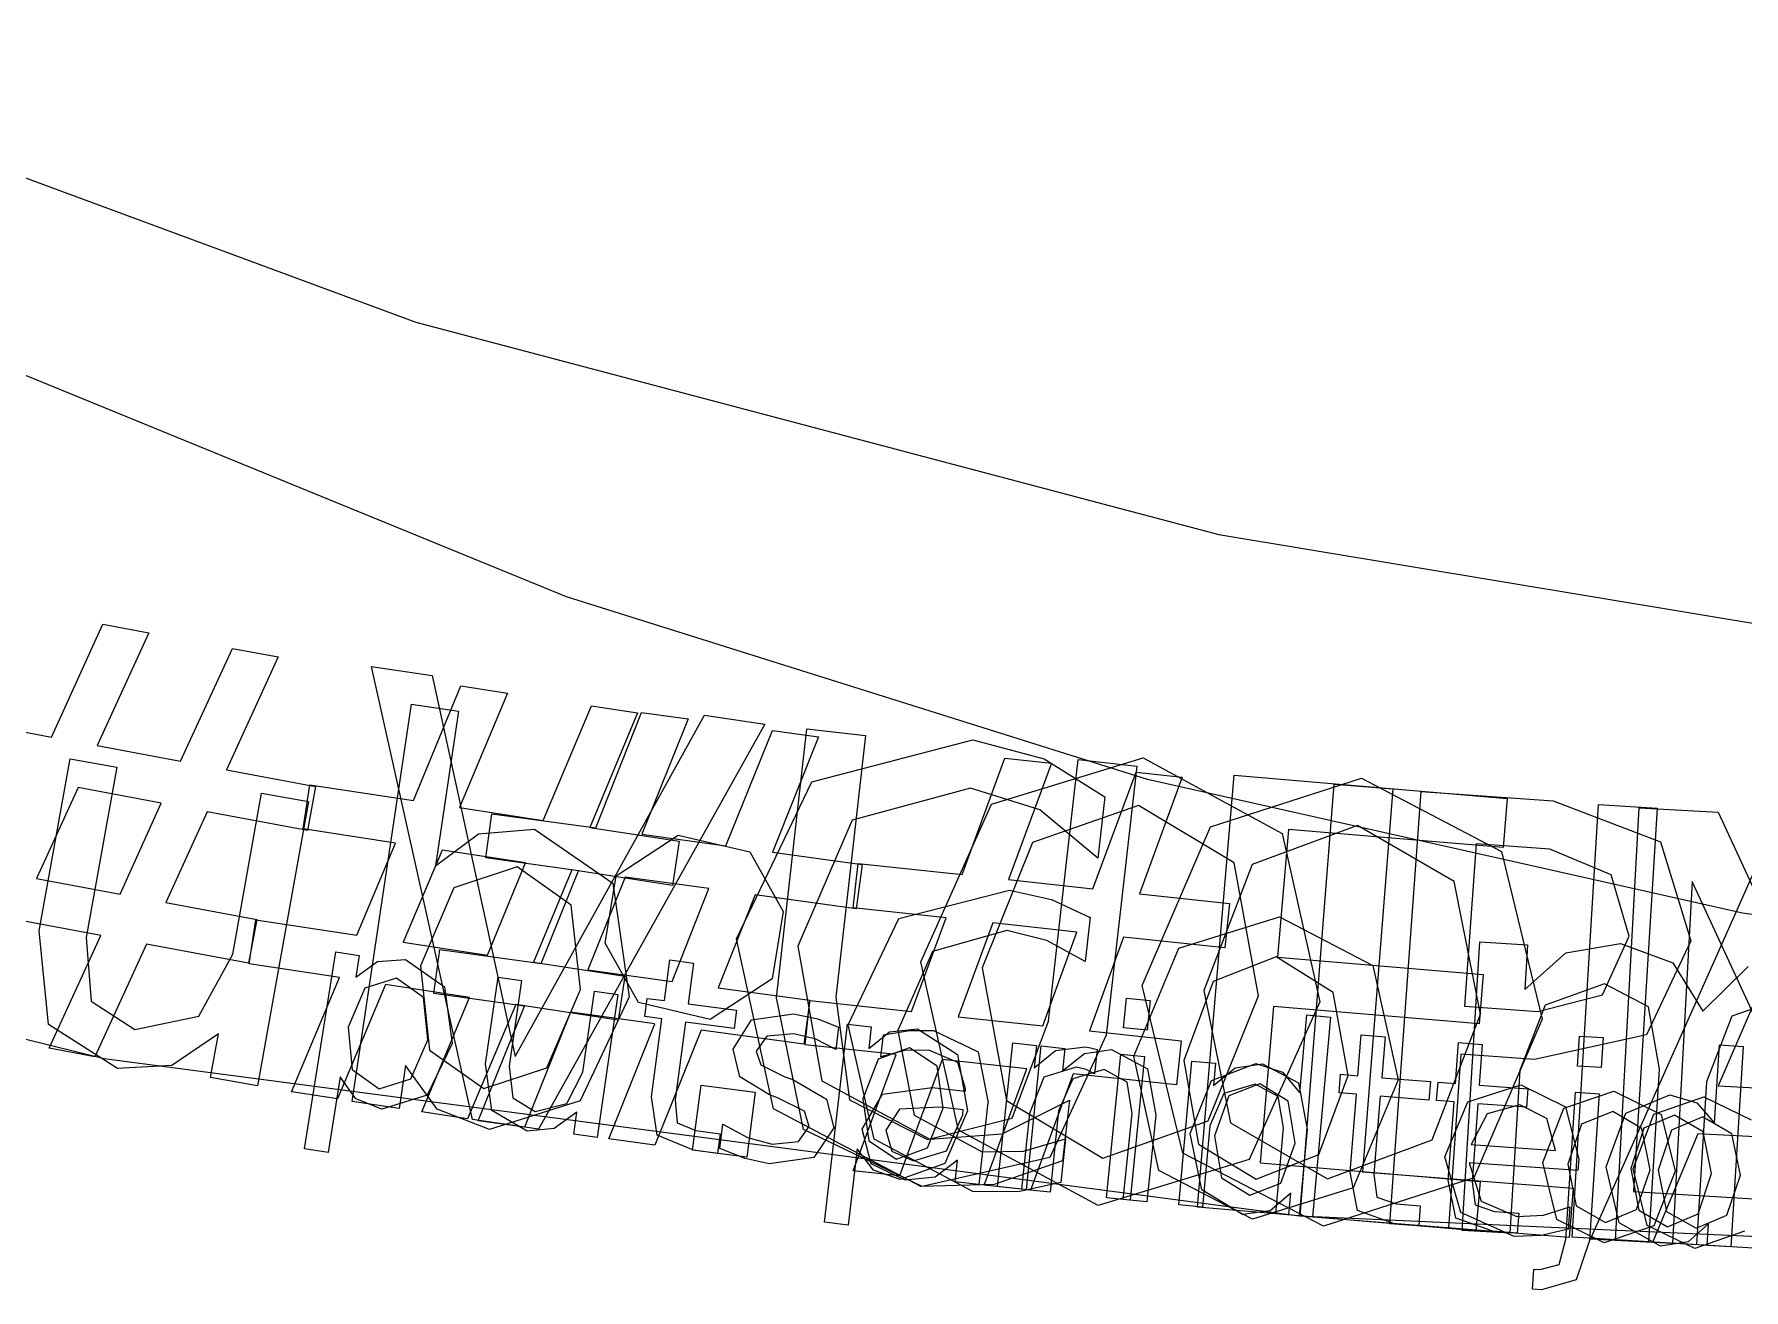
# Model space of a CAD drawing. Extents: x 0.6 to 75.4, y 0.2 to 29.1.
# Drawn here: x 51.17 to 56.32, y 13.95 to 17.73 of the extents above; entities that cross this region are included whole.
import ezdxf

# ---------------------------------------------------------------- set-up
doc = ezdxf.new("R2010")
doc.units = 0

msp = doc.modelspace()

# ---------------------------------------------------------------- linework, layer by layer
at = {"layer": '#controlline'}
for p, q in [((52.315773, 15.421645), (52.458882, 15.767133)), ((52.458882, 15.767133), (52.598989, 15.745724)), ((52.598989, 15.745724), (52.454153, 15.400499)), ((52.706733, 15.361888), (52.852436, 15.706981)), ((52.990838, 15.685815), (52.846865, 15.340457)), ((52.852436, 15.706981), (52.990838, 15.685815)), ((53.515812, 15.477855), (54.000991, 15.604657)), ((54.000991, 15.604657), (54.216386, 15.547888)), ((54.216386, 15.547888), (54.3995, 15.433207)), ((51.983132, 15.336168), (52.003508, 15.46938)), ((52.003508, 15.46938), (52.315773, 15.421645)), ((53.288993, 15.004738), (53.515812, 15.477855)), ((53.994639, 15.45915), (53.638042, 15.36232)), ((54.20284, 15.393528), (53.994639, 15.45915)), ((54.717766, 15.342358), (55.172807, 15.489097)), ((55.172807, 15.489097), (55.172807, 15.489096)), ((55.172807, 15.489096), (55.594926, 15.268029)), ((54.3995, 15.4332), (54.377967, 15.248062)), ((54.3995, 15.433207), (54.3995, 15.4332)), ((52.454153, 15.400499), (52.706733, 15.361888)), ((53.638042, 15.36232), (53.474134, 14.983194)), ((54.377967, 15.248062), (54.20284, 15.393528)), ((55.938381, 14.095552), (56.0094, 15.4001)), ((56.0094, 15.4001), (56.247062, 15.387146)), ((56.247062, 15.387146), (56.76608, 14.264336)), ((52.261663, 15.293589), (51.983132, 15.336168)), ((52.846865, 15.340457), (53.116745, 15.299201)), ((54.512173, 14.86448), (54.717766, 15.342358)), ((55.1607, 15.3461), (54.843406, 15.228964)), ((55.160701, 15.3461), (55.1607, 15.3461)), ((55.452013, 15.177391), (55.160701, 15.3461)), ((52.144837, 15.015787), (52.261663, 15.293589)), ((52.401783, 15.272181), (52.284957, 14.994376)), ((52.6535, 15.2337), (52.401783, 15.272181)), ((53.116745, 15.299201), (53.096397, 15.165989)), ((55.594926, 15.268029), (55.717176, 14.762369)), ((52.538404, 14.955633), (52.6535, 15.2337)), ((52.79278, 15.212404), (52.677684, 14.934336)), ((53.096397, 15.165989), (52.79278, 15.212404)), ((54.843406, 15.228964), (54.697901, 14.848743)), ((55.531467, 14.778106), (55.452013, 15.177391)), ((56.16905, 15.177568), (56.10964, 14.086238)), ((56.688068, 14.054748), (56.16905, 15.177568)), ((51.82012, 14.929986), (51.840356, 15.062334)), ((51.840356, 15.062334), (52.144837, 15.015787)), ((52.284957, 14.994376), (52.538404, 14.955633)), ((53.401156, 14.492189), (53.288993, 15.004738)), ((53.474134, 14.983194), (53.546642, 14.576569)), ((52.092597, 14.888333), (51.82012, 14.929986)), ((52.677684, 14.934336), (52.952754, 14.892285)), ((52.952754, 14.892285), (52.932518, 14.759939)), ((51.947893, 14.543974), (52.092597, 14.888333)), ((52.230998, 14.867189), (52.087158, 14.522695)), ((52.484445, 14.828442), (52.230998, 14.867189)), ((54.634423, 14.35882), (54.512173, 14.86448)), ((54.697901, 14.848743), (54.777428, 14.45033)), ((52.340605, 14.483951), (52.484445, 14.828442)), ((52.623711, 14.807147), (52.479004, 14.462785)), ((52.932518, 14.759939), (52.623711, 14.807147)), ((55.386035, 14.398757), (55.531467, 14.778106)), ((55.717176, 14.762369), (55.511583, 14.284491)), ((52.087158, 14.522695), (51.947893, 14.543974)), ((53.546642, 14.576569), (53.871595, 14.401343)), ((52.479004, 14.462785), (52.340605, 14.483951)), ((53.844377, 14.258278), (53.401156, 14.492189)), ((54.089298, 14.41743), (54.293138, 14.518815)), ((54.293138, 14.518815), (54.271802, 14.335413)), ((54.777428, 14.45033), (55.070485, 14.281474)), ((53.871595, 14.401343), (54.089298, 14.41743)), ((55.070485, 14.281474), (55.386035, 14.398757)), ((54.271802, 14.335413), (54.065314, 14.26429)), ((55.05836, 14.138478), (54.634423, 14.35882)), ((55.511583, 14.284491), (55.05836, 14.138478)), ((54.065314, 14.26429), (53.844377, 14.258278)), ((56.10964, 14.086238), (55.938381, 14.095552))]:
    msp.add_line(p, q, dxfattribs=at)
at = {"layer": '#lasercut'}
for p, q in [((53.969519, 15.198434), (54.09732, 15.549874)), ((54.09732, 15.549874), (54.238263, 15.534637)), ((54.238263, 15.534637), (54.108723, 15.183386)), ((54.362754, 15.155898), (54.493166, 15.507053)), ((54.493166, 15.507053), (54.632364, 15.491982)), ((54.632364, 15.491982), (54.503693, 15.140635)), ((54.987998, 14.168678), (55.0906, 15.4711)), ((55.0906, 15.4711), (55.266814, 15.457215)), ((55.266814, 15.457215), (55.175896, 14.303095)), ((55.863152, 14.099405), (56.431685, 15.377062)), ((53.640954, 15.09844), (53.65546, 15.232416)), ((53.65546, 15.232416), (53.969519, 15.198434)), ((54.108723, 15.183386), (54.362754, 15.155898)), ((56.5219, 15.1978), (56.247411, 14.561516)), ((53.921088, 15.06813), (53.640954, 15.09844)), ((54.503693, 15.140635), (54.775123, 15.111267)), ((54.775123, 15.111267), (54.760617, 14.977291)), ((53.81657, 14.785465), (53.921088, 15.06813)), ((54.062038, 15.052904), (53.95752, 14.770239)), ((54.3152, 15.0255), (54.062038, 15.052904)), ((54.212423, 14.742666), (54.3152, 15.0255)), ((54.455256, 15.010331), (54.352479, 14.72748)), ((54.760617, 14.977291), (54.455256, 15.010331)), ((53.495946, 14.685494), (53.510339, 14.818601)), ((53.510339, 14.818601), (53.81657, 14.785465)), ((53.95752, 14.770239), (54.212423, 14.742666)), ((53.769989, 14.655843), (53.495946, 14.685494)), ((54.352479, 14.72748), (54.62913, 14.697544)), ((54.62913, 14.697544), (54.614737, 14.564437)), ((53.640542, 14.305462), (53.769989, 14.655843)), ((53.909187, 14.640782), (53.780609, 14.290307)), ((54.16409, 14.613209), (53.909187, 14.640782)), ((54.035512, 14.262734), (54.16409, 14.613209)), ((54.304157, 14.598044), (54.174707, 14.247663)), ((54.614737, 14.564437), (54.304157, 14.598044)), ((56.247411, 14.561516), (56.727115, 14.535608)), ((56.18618, 14.417596), (56.049266, 14.089358)), ((56.774235, 14.385826), (56.18618, 14.417596)), ((53.780609, 14.290307), (53.640542, 14.305462)), ((55.175896, 14.303095), (55.810097, 14.253136)), ((54.174707, 14.247663), (54.035512, 14.262734)), ((55.810097, 14.253136), (55.798413, 14.104837)), ((55.798413, 14.104837), (54.987998, 14.168678)), ((56.049266, 14.089358), (55.863152, 14.099405))]:
    msp.add_line(p, q, dxfattribs=at)
at = {"layer": '#opensource'}
for p, q in [((52.865007, 15.339136), (53.002791, 15.68678)), ((53.002791, 15.68678), (53.143235, 15.667527)), ((53.143235, 15.667527), (53.003716, 15.320117)), ((53.256861, 15.28539), (53.397247, 15.632678)), ((53.397247, 15.632678), (53.535956, 15.613656)), ((53.535956, 15.613656), (53.397303, 15.266131)), ((54.057375, 15.410411), (54.514665, 15.549987)), ((54.514665, 15.549987), (54.933259, 15.322321)), ((54.514665, 15.549987), (54.514665, 15.549987)), ((53.844303, 14.935821), (54.057375, 15.410411)), ((54.5003, 15.4072), (54.181209, 15.295059)), ((54.500301, 15.4072), (54.5003, 15.4072)), ((54.788933, 15.233938), (54.500301, 15.4072)), ((55.25834, 14.146009), (55.352235, 15.44909)), ((55.352235, 15.44909), (55.750227, 15.420411)), ((55.750227, 15.420411), (56.073845, 15.297077)), ((52.533728, 15.248563), (52.552045, 15.382071)), ((52.552045, 15.382071), (52.865007, 15.339136)), ((53.003716, 15.320117), (53.256861, 15.28539)), ((54.933259, 15.322321), (55.047559, 14.814807)), ((53.397303, 15.266131), (53.667787, 15.229024)), ((54.181209, 15.295059), (54.029752, 14.917169)), ((55.5181, 15.2915), (55.482819, 14.801865)), ((55.739788, 15.275526), (55.5181, 15.2915)), ((55.925467, 15.198104), (55.739788, 15.275526)), ((56.073845, 15.297077), (56.165556, 14.999197)), ((52.812879, 15.210265), (52.533728, 15.248563)), ((52.700335, 14.930702), (52.812879, 15.210265)), ((53.667787, 15.229024), (53.64947, 15.095516)), ((54.862107, 14.833457), (54.788933, 15.233938)), ((52.953325, 15.191009), (52.840778, 14.911446)), ((53.2056, 15.1564), (52.953325, 15.191009)), ((53.094789, 14.876597), (53.2056, 15.1564)), ((55.979651, 15.012594), (55.925467, 15.198104)), ((53.345178, 15.13726), (53.234364, 14.857457)), ((53.64947, 15.095516), (53.345178, 15.13726)), ((55.899367, 14.835895), (55.979651, 15.012594)), ((56.165556, 14.999197), (56.031961, 14.715798)), ((52.376971, 14.839925), (52.395174, 14.972564)), ((52.395174, 14.972564), (52.700335, 14.930702)), ((52.840778, 14.911446), (53.094789, 14.876597)), ((53.958603, 14.428304), (53.844303, 14.935821)), ((54.029752, 14.917169), (54.103014, 14.517557)), ((52.650055, 14.80246), (52.376971, 14.839925)), ((53.234364, 14.857457), (53.51005, 14.819636)), ((52.510657, 14.45592), (52.650055, 14.80246)), ((53.51005, 14.819636), (53.491847, 14.686997)), ((54.710737, 14.456439), (54.862107, 14.833457)), ((55.047559, 14.814807), (54.834487, 14.340214)), ((55.482819, 14.801865), (55.704507, 14.785891)), ((55.704507, 14.785891), (55.899367, 14.835895)), ((52.788764, 14.783445), (52.650233, 14.436786)), ((53.042778, 14.748599), (52.788764, 14.783445)), ((52.904244, 14.401937), (53.042778, 14.748599)), ((53.182354, 14.729455), (53.042953, 14.382915)), ((53.491847, 14.686997), (53.182354, 14.729455)), ((56.031961, 14.715798), (55.694068, 14.641009)), ((55.472377, 14.656983), (55.434644, 14.133309)), ((55.694068, 14.641009), (55.472377, 14.656983)), ((54.103014, 14.517557), (54.393387, 14.344123)), ((52.650233, 14.436786), (52.510657, 14.45592)), ((54.379026, 14.201333), (53.958603, 14.428304)), ((54.393387, 14.344123), (54.710737, 14.456439)), ((53.042953, 14.382915), (52.904244, 14.401937)), ((54.834487, 14.340214), (54.379026, 14.201333)), ((55.434644, 14.133309), (55.25834, 14.146009))]:
    msp.add_line(p, q, dxfattribs=at)
at = {"layer": '#vuelocircular'}
for p, q in [((51.224462, 15.613206), (51.379103, 15.95369)), ((51.518433, 15.927565), (51.362074, 15.587406)), ((51.379103, 15.95369), (51.518433, 15.927565)), ((51.613215, 15.540323), (51.770435, 15.880324)), ((51.770435, 15.880324), (51.908046, 15.854529)), ((51.908046, 15.854529), (51.752545, 15.514206)), ((52.4938, 14.4607), (52.189669, 15.82566)), ((52.189669, 15.82566), (52.372354, 15.798905)), ((52.372354, 15.798905), (52.622439, 14.650585)), ((50.913975, 15.671414), (51.224462, 15.613206)), ((52.622439, 14.650585), (53.192276, 15.678785)), ((53.192276, 15.678785), (53.374098, 15.652144)), ((53.374098, 15.652144), (52.692072, 14.431664)), ((53.409579, 14.82737), (53.5015, 15.6377)), ((53.5015, 15.6377), (53.678004, 15.617691)), ((53.678004, 15.617691), (53.588548, 14.829075)), ((51.362074, 15.587406), (51.613215, 15.540323)), ((51.752545, 15.514206), (52.020887, 15.4639)), ((54.229353, 14.756385), (54.318808, 15.545001)), ((54.318808, 15.545001), (54.495312, 15.524992)), ((54.495312, 15.524992), (54.40339, 14.714637)), ((51.30542, 15.460919), (51.17932, 15.1872)), ((51.5557, 15.414), (51.30542, 15.460919)), ((52.020887, 15.4639), (51.996051, 15.33145)), ((54.678564, 14.196085), (54.7886, 15.4979)), ((54.7886, 15.4979), (55.611715, 15.42833)), ((51.431322, 15.139956), (51.5557, 15.414)), ((55.611715, 15.42833), (55.599184, 15.280099)), ((55.807317, 14.105787), (55.8872, 15.4098)), ((55.8872, 15.4098), (56.063631, 15.398991)), ((51.694167, 15.388044), (51.569786, 15.114001)), ((51.996051, 15.33145), (51.694167, 15.388044)), ((56.063631, 15.398991), (55.992836, 14.243461)), ((54.952201, 15.334782), (54.919627, 14.949382)), ((55.599184, 15.280099), (54.952201, 15.334782)), ((51.17932, 15.1872), (51.431322, 15.139956)), ((51.569786, 15.114001), (51.84329, 15.062727)), ((51.373106, 15.014655), (51.121107, 15.061896)), ((51.84329, 15.062727), (51.818624, 14.931138)), ((51.217768, 14.675193), (51.373106, 15.014655)), ((51.511578, 14.988697), (51.355379, 14.649398)), ((51.818624, 14.931138), (51.511578, 14.988697)), ((54.919627, 14.949382), (55.539578, 14.896982)), ((55.539578, 14.896982), (55.527048, 14.748753)), ((53.491288, 14.429728), (53.409579, 14.82737)), ((53.588548, 14.829075), (53.630069, 14.519655)), ((54.907094, 14.80115), (54.867224, 14.32943)), ((55.527048, 14.748753), (54.907094, 14.80115)), ((54.119583, 14.464127), (54.229353, 14.756385)), ((54.40339, 14.714637), (54.233823, 14.345499)), ((51.355379, 14.649398), (51.217768, 14.675193)), ((53.630069, 14.519655), (53.864906, 14.400546)), ((52.692072, 14.431664), (52.4938, 14.4607)), ((53.848728, 14.257962), (53.491288, 14.429728)), ((53.864906, 14.400546), (54.119583, 14.464127)), ((54.233823, 14.345499), (53.848728, 14.257962)), ((54.867224, 14.32943), (55.529904, 14.273417)), ((55.529904, 14.273417), (55.517373, 14.125188)), ((55.992836, 14.243461), (56.62781, 14.204559)), ((55.517373, 14.125188), (54.678564, 14.196085)), ((56.618722, 14.056076), (55.807317, 14.105787))]:
    msp.add_line(p, q, dxfattribs=at)
at = {"layer": 'all text'}
for p, q in [((48.210523, 15.420839), (51.38402, 14.644409)), ((51.38402, 14.644409), (54.986101, 14.170088)), ((54.986101, 14.170088), (58.792676, 13.998756))]:
    msp.add_line(p, q, dxfattribs=at)
at = {"layer": 'github'}
for p, q in [((52.130461, 14.515071), (52.309316, 15.712081)), ((52.309316, 15.712081), (52.451632, 15.69083)), ((52.451632, 15.69083), (52.381972, 15.224648)), ((51.1878, 15.0288), (51.280899, 15.547882)), ((51.280899, 15.547882), (51.421773, 15.522623)), ((51.421773, 15.522623), (51.329634, 15.0089)), ((51.770973, 14.958194), (51.858171, 15.444355)), ((51.999042, 15.419096), (51.845245, 14.561615)), ((51.858171, 15.444355), (51.999042, 15.419096)), ((52.381972, 15.224648), (52.5113, 15.321718)), ((52.5113, 15.321718), (52.680018, 15.335039)), ((52.680018, 15.335039), (52.916032, 15.172369)), ((52.627685, 15.221749), (52.437417, 15.158949)), ((52.790519, 15.106188), (52.627685, 15.221749)), ((52.437417, 15.158949), (52.337014, 14.923855)), ((52.916032, 15.172369), (52.965534, 14.829941)), ((53.778772, 15.065897), (54.111571, 15.151653)), ((54.111571, 15.151653), (54.238342, 15.123425)), ((52.8186, 14.8519), (52.790519, 15.106188)), ((54.238342, 15.123425), (54.355224, 15.06969)), ((53.625655, 14.745654), (53.778772, 15.065897)), ((54.3552, 15.0698), (54.340383, 14.93684)), ((54.355224, 15.06969), (54.3552, 15.0698)), ((54.622267, 14.976435), (54.925938, 15.071055)), ((54.925937, 15.071056), (55.20718, 14.924032)), ((54.925938, 15.071055), (54.925937, 15.071056)), ((51.187804, 15.028805), (51.1878, 15.0288)), ((51.216167, 14.746346), (51.187804, 15.028805)), ((51.329634, 15.0089), (51.344281, 14.817407)), ((54.104293, 15.030481), (53.879562, 14.966324)), ((54.224537, 14.999852), (54.104293, 15.030481)), ((54.340383, 14.93684), (54.224537, 14.999852)), ((55.475577, 14.126265), (55.529047, 14.995788)), ((55.529047, 14.995788), (55.672675, 14.986954)), ((51.6688, 14.771848), (51.770973, 14.958194)), ((53.879562, 14.966324), (53.775614, 14.729037)), ((54.486919, 14.651194), (54.622267, 14.976435)), ((54.9151, 14.9502), (54.725763, 14.876574)), ((55.087489, 14.843385), (54.915099, 14.9502)), ((54.915099, 14.9502), (54.9151, 14.9502)), ((55.672675, 14.986954), (55.664377, 14.851868)), ((55.664377, 14.851868), (55.788865, 14.962666)), ((55.788865, 14.962666), (55.953463, 14.990719)), ((55.953463, 14.990719), (56.111208, 14.9327)), ((52.337014, 14.923855), (52.364192, 14.668913)), ((55.20718, 14.924032), (55.283332, 14.579843)), ((56.111208, 14.9327), (56.201212, 14.786893)), ((56.2012, 14.7869), (56.338038, 14.921097)), ((52.717294, 14.616154), (52.818581, 14.8519)), ((52.818581, 14.8519), (52.8186, 14.8519)), ((54.725763, 14.876574), (54.637205, 14.63773)), ((55.13225, 14.593379), (55.087489, 14.843385)), ((55.904667, 14.869039), (55.726179, 14.805203)), ((56.037582, 14.800081), (55.904667, 14.869039)), ((51.344281, 14.817407), (51.475836, 14.731383)), ((52.965534, 14.829941), (52.818098, 14.51694)), ((55.726179, 14.805203), (55.649423, 14.608864)), ((56.070424, 14.611811), (56.037582, 14.800081)), ((56.201212, 14.786893), (56.2012, 14.7869)), ((56.469077, 14.834331), (56.289087, 14.771367)), ((51.424012, 14.614238), (51.216167, 14.746346)), ((51.475836, 14.731383), (51.6688, 14.771848)), ((53.703848, 14.401177), (53.625655, 14.745654)), ((56.289087, 14.771367), (56.212284, 14.574252)), ((51.727996, 14.718559), (51.587689, 14.623608)), ((51.704374, 14.586874), (51.727996, 14.718559)), ((53.775614, 14.729037), (53.824639, 14.473903)), ((52.364192, 14.668913), (52.527909, 14.554009)), ((54.562297, 14.307075), (54.486919, 14.651194)), ((54.637205, 14.63773), (54.681053, 14.386245)), ((51.587689, 14.623608), (51.424012, 14.614238)), ((51.845245, 14.561615), (51.704374, 14.586874)), ((52.292084, 14.623061), (52.27278, 14.49382)), ((52.387272, 14.491656), (52.292084, 14.623061)), ((52.527909, 14.554009), (52.717294, 14.616154)), ((55.043691, 14.354535), (55.13225, 14.593379)), ((55.649423, 14.608864), (55.619203, 14.117431)), ((56.038437, 14.09165), (56.070424, 14.611811)), ((53.157041, 14.367853), (53.1823, 14.5638)), ((53.1823, 14.5638), (53.345074, 14.542803)), ((53.345074, 14.542803), (53.319815, 14.346856)), ((55.283332, 14.579843), (55.147211, 14.254672)), ((56.212284, 14.574252), (56.182063, 14.082816)), ((52.27278, 14.49382), (52.130461, 14.515071)), ((52.544845, 14.430363), (52.387272, 14.491656)), ((52.818098, 14.51694), (52.544845, 14.430363)), ((53.824639, 14.473903), (54.029797, 14.362581)), ((54.000898, 14.243604), (53.703848, 14.401177)), ((54.153746, 14.365121), (54.280718, 14.401829)), ((54.280718, 14.401829), (54.266071, 14.270415)), ((54.681053, 14.386245), (54.85513, 14.280841)), ((53.319815, 14.346856), (53.157041, 14.367853)), ((54.029797, 14.362581), (54.153746, 14.365121)), ((54.85513, 14.280841), (55.043691, 14.354535)), ((54.844313, 14.159984), (54.562297, 14.307075)), ((54.137731, 14.242475), (54.000898, 14.243604)), ((54.266071, 14.270415), (54.137731, 14.242475)), ((55.147211, 14.254672), (54.844313, 14.159984)), ((55.619203, 14.117431), (55.475577, 14.126265)), ((56.182063, 14.082816), (56.038437, 14.09165))]:
    msp.add_line(p, q, dxfattribs=at)
at = {"layer": 'join inner parts here'}
for p, q in [((55.823231, 14.621471), (55.82933, 14.711881)), ((55.82933, 14.711881), (55.900726, 14.707055)), ((55.900726, 14.707055), (55.89463, 14.616645)), ((55.89463, 14.616645), (55.823231, 14.621471)), ((55.788038, 14.10008), (55.8179, 14.5427)), ((55.8179, 14.5427), (55.889297, 14.537874)), ((55.889297, 14.537874), (55.859412, 14.095522)), ((56.054042, 14.476683), (56.204413, 14.528462)), ((56.204412, 14.528462), (56.347146, 14.459137)), ((56.204413, 14.528462), (56.204412, 14.528462)), ((55.991206, 14.312133), (56.054042, 14.476683)), ((56.10726, 14.428304), (56.06653, 14.307626)), ((56.2008, 14.4679), (56.10726, 14.428304)), ((56.288517, 14.417064), (56.200783, 14.467901)), ((56.200783, 14.467901), (56.2008, 14.4679)), ((56.314595, 14.292776), (56.288517, 14.417064)), ((56.033962, 14.141265), (55.991206, 14.312133)), ((56.06653, 14.307626), (56.092156, 14.182585)), ((56.273864, 14.172098), (56.314595, 14.292776)), ((56.092156, 14.182585), (56.180714, 14.13248)), ((56.180714, 14.13248), (56.273864, 14.172098)), ((56.177082, 14.071917), (56.033962, 14.141265)), ((56.327066, 14.123716), (56.177082, 14.071917)), ((55.768029, 14.023084), (55.788038, 14.10008)), ((55.859412, 14.095522), (55.819469, 13.977384)), ((55.711254, 14.007816), (55.768029, 14.023084)), ((55.68814, 13.948696), (55.692233, 14.009227)), ((55.692233, 14.009227), (55.711254, 14.007816)), ((55.819469, 13.977384), (55.71529, 13.947003)), ((55.71529, 13.947003), (55.68814, 13.948696))]:
    msp.add_line(p, q, dxfattribs=at)
at = {"layer": 'Layer 1'}
for p, q in [((49.975863, 17.73165), (52.323118, 16.86339)), ((52.323118, 16.86339), (54.743181, 16.22412)), ((52.776612, 16.035885), (51.082804, 16.72883)), ((54.743181, 16.22412), (57.223796, 15.81112)), ((54.527555, 15.485166), (52.776612, 16.035885)), ((56.32111, 15.081945), (54.527555, 15.485166)), ((52.926865, 15.194871), (53.113845, 15.317862)), ((53.113845, 15.317862), (53.329686, 15.266821)), ((53.329686, 15.266821), (53.430183, 15.087668)), ((52.893088, 14.991736), (52.926865, 15.194871)), ((53.430183, 15.087668), (53.396406, 14.884533)), ((58.142752, 14.831495), (56.32111, 15.081945)), ((52.993585, 14.812584), (52.893088, 14.991736)), ((53.396406, 14.884533), (53.209426, 14.761543)), ((53.209426, 14.761543), (52.993585, 14.812584))]:
    msp.add_line(p, q, dxfattribs=at)
at = {"layer": 'put printed inside'}
for p, q in [((51.987614, 14.371616), (52.081354, 14.965524)), ((52.081354, 14.965524), (52.152423, 14.95432)), ((52.152423, 14.95432), (52.142122, 14.889014)), ((52.207182, 14.937017), (52.291595, 14.943)), ((52.291595, 14.943), (52.408929, 14.860696)), ((53.071812, 14.818588), (53.088068, 14.941188)), ((53.088068, 14.941188), (53.1594, 14.9317)), ((52.142122, 14.889014), (52.207182, 14.937017)), ((53.1594, 14.9317), (53.143144, 14.8091)), ((52.169579, 14.855935), (52.118412, 14.738807)), ((52.264967, 14.88655), (52.169579, 14.855935)), ((52.345906, 14.828105), (52.264967, 14.88655)), ((52.408929, 14.860696), (52.432269, 14.689286)), ((52.5331, 14.6283), (52.57059, 14.889305)), ((52.57059, 14.889305), (52.641425, 14.879145)), ((52.641425, 14.879145), (52.604319, 14.620836)), ((52.825728, 14.603163), (52.860842, 14.847612)), ((52.860842, 14.847612), (52.931674, 14.837452)), ((52.358888, 14.700848), (52.345906, 14.828105)), ((52.931674, 14.837452), (52.86974, 14.406296)), ((53.012455, 14.770373), (53.019765, 14.825503)), ((53.019765, 14.825503), (53.071812, 14.818588)), ((53.143144, 14.8091), (53.289262, 14.789711)), ((53.289262, 14.789711), (53.281952, 14.734579)), ((54.455289, 14.736265), (54.464208, 14.826441)), ((54.464208, 14.826441), (54.535418, 14.819385)), ((54.535418, 14.819385), (54.5265, 14.72921)), ((52.118412, 14.738807), (52.130943, 14.611229)), ((53.064502, 14.763459), (53.012455, 14.770373)), ((53.033402, 14.529054), (53.064502, 14.763459)), ((53.135834, 14.753968), (53.104736, 14.519563)), ((53.281952, 14.734579), (53.135834, 14.753968)), ((53.554573, 14.150586), (53.623723, 14.747855)), ((53.623723, 14.747855), (53.695193, 14.739586)), ((53.695193, 14.739586), (53.687601, 14.67391)), ((54.5265, 14.72921), (54.455289, 14.736265)), ((52.307273, 14.583396), (52.358882, 14.700848)), ((52.432269, 14.689286), (52.357265, 14.533395)), ((52.358882, 14.700848), (52.358888, 14.700848)), ((53.687601, 14.67391), (53.750624, 14.724558)), ((53.750624, 14.724558), (53.834718, 14.734012)), ((53.834718, 14.734012), (53.955348, 14.656621)), ((54.076067, 14.258251), (54.121807, 14.691425)), ((54.121807, 14.691425), (54.193356, 14.683861)), ((54.193356, 14.683861), (54.186244, 14.616565)), ((55.161771, 14.592245), (55.17179, 14.715511)), ((55.17179, 14.715511), (55.2435, 14.7097)), ((55.2435, 14.7097), (55.233481, 14.586431)), ((56.2366, 14.4497), (56.25105, 14.684938)), ((56.25105, 14.684938), (56.322475, 14.680535)), ((53.716377, 14.641996), (53.670087, 14.522853)), ((53.810422, 14.676523), (53.716377, 14.641996)), ((53.893703, 14.621464), (53.810422, 14.676523)), ((53.955348, 14.656621), (53.985746, 14.486317)), ((54.186244, 14.616565), (54.250811, 14.668799)), ((54.250811, 14.668799), (54.340261, 14.678902)), ((54.340261, 14.678902), (54.356376, 14.676024)), ((54.356376, 14.676024), (54.375821, 14.671226)), ((54.375821, 14.671226), (54.3685, 14.5981)), ((54.404568, 14.224238), (54.4475, 14.6577)), ((54.4475, 14.6577), (54.51871, 14.650644)), ((54.51871, 14.650644), (54.475779, 14.217182)), ((54.621981, 14.202681), (54.661277, 14.636487)), ((54.661277, 14.636487), (54.732933, 14.629996)), ((56.322475, 14.680535), (56.285368, 14.076526)), ((52.0947, 14.5886), (52.058683, 14.360412)), ((52.094706, 14.588617), (52.0947, 14.5886)), ((52.141758, 14.522526), (52.094706, 14.588617)), ((52.130943, 14.611229), (52.212327, 14.553103)), ((52.212327, 14.553103), (52.307273, 14.583396)), ((52.533097, 14.628295), (52.5331, 14.6283)), ((52.552175, 14.487644), (52.533097, 14.628295)), ((52.604319, 14.620836), (52.614959, 14.525403)), ((52.777914, 14.508269), (52.825728, 14.603163)), ((53.911934, 14.494854), (53.893703, 14.621464)), ((54.215708, 14.588036), (54.171721, 14.478878)), ((54.312696, 14.617686), (54.215708, 14.588036)), ((54.343269, 14.610941), (54.312696, 14.617686)), ((54.3685, 14.5981), (54.343269, 14.610941)), ((54.732933, 14.629996), (54.726837, 14.562602)), ((54.726837, 14.562602), (54.792172, 14.615648)), ((54.792172, 14.615648), (54.874104, 14.627755)), ((54.874104, 14.627755), (54.982994, 14.571031)), ((55.104923, 14.541075), (55.109439, 14.596506)), ((55.109439, 14.596506), (55.161771, 14.592245)), ((55.233481, 14.586431), (55.380394, 14.574493)), ((52.357265, 14.533395), (52.220289, 14.491231)), ((53.049799, 14.413106), (53.033402, 14.529054)), ((54.758246, 14.53867), (54.715848, 14.441368)), ((54.852601, 14.567219), (54.758246, 14.53867)), ((54.921872, 14.530096), (54.852601, 14.567219)), ((54.937536, 14.435738), (54.921872, 14.530096)), ((54.982994, 14.571031), (55.009015, 14.431608)), ((55.157256, 14.536814), (55.104923, 14.541075)), ((55.138093, 14.30113), (55.157256, 14.536814)), ((55.228966, 14.531), (55.209803, 14.295316)), ((55.375879, 14.519062), (55.228966, 14.531)), ((55.380394, 14.574493), (55.375879, 14.519062)), ((55.492984, 14.51326), (55.653074, 14.564853)), ((55.653074, 14.564853), (55.78746, 14.498206)), ((55.969589, 14.479714), (56.10194, 14.534705)), ((56.10194, 14.534705), (56.183068, 14.510631)), ((52.220289, 14.491231), (52.141758, 14.522526)), ((52.658333, 14.425247), (52.552175, 14.487644)), ((52.614959, 14.525403), (52.682195, 14.484703)), ((52.682195, 14.484703), (52.777914, 14.508269)), ((52.808419, 14.482671), (52.73996, 14.432783)), ((52.798908, 14.416456), (52.808419, 14.482671)), ((53.104736, 14.519563), (53.109986, 14.449817)), ((53.670087, 14.522853), (53.687895, 14.395901)), ((53.865224, 14.375372), (53.911943, 14.494854)), ((53.911943, 14.494854), (53.911934, 14.494854)), ((53.985746, 14.486317), (53.917239, 14.327466)), ((54.171721, 14.478878), (54.147619, 14.250687)), ((55.423346, 14.348287), (55.492984, 14.51326)), ((55.551234, 14.477389), (55.503245, 14.385325)), ((55.649487, 14.5042), (55.551234, 14.477389)), ((55.731523, 14.463173), (55.649487, 14.5042)), ((55.78746, 14.498206), (55.827583, 14.341282)), ((55.910131, 14.317377), (55.969589, 14.479714)), ((56.183068, 14.510631), (56.2366, 14.449674)), ((52.73996, 14.432783), (52.658333, 14.425247)), ((53.109986, 14.449817), (53.166978, 14.426957)), ((53.166978, 14.426957), (53.239845, 14.417305)), ((54.715848, 14.441368), (54.693637, 14.19619)), ((54.914027, 14.176229), (54.937536, 14.435738)), ((55.009, 14.4316), (54.985293, 14.169766)), ((55.009015, 14.431608), (55.009, 14.4316)), ((55.757742, 14.367306), (55.731523, 14.463173)), ((56.023677, 14.434336), (55.983876, 14.312873)), ((56.115724, 14.473881), (56.023677, 14.434336)), ((56.202239, 14.423366), (56.115724, 14.473881)), ((56.2366, 14.449674), (56.2366, 14.4497)), ((52.86974, 14.406296), (52.798908, 14.416456)), ((53.159104, 14.367612), (53.049799, 14.413106)), ((53.239845, 14.417305), (53.231971, 14.357932)), ((53.687895, 14.395901), (53.771608, 14.341186)), ((53.771608, 14.341186), (53.865224, 14.375372)), ((55.503245, 14.385325), (55.757742, 14.367306)), ((56.227272, 14.297921), (56.202239, 14.423366)), ((52.058683, 14.360412), (51.987614, 14.371616)), ((53.231971, 14.357932), (53.159104, 14.367612)), ((53.6526, 14.3718), (53.626043, 14.142317)), ((53.652623, 14.371806), (53.6526, 14.3718)), ((53.702364, 14.307711), (53.652623, 14.371806)), ((53.917239, 14.327466), (53.78212, 14.279686)), ((55.47202, 14.180218), (55.423346, 14.348287)), ((55.82506, 14.306289), (55.496898, 14.330024)), ((55.496898, 14.330024), (55.532983, 14.214336)), ((55.8276, 14.3412), (55.82506, 14.306289)), ((55.827583, 14.341282), (55.8276, 14.3412)), ((53.78212, 14.279686), (53.702364, 14.307711)), ((55.16036, 14.186164), (55.138093, 14.30113)), ((55.209803, 14.295316), (55.218608, 14.225929)), ((55.949272, 14.148984), (55.910131, 14.317377)), ((55.983876, 14.312873), (55.983887, 14.312873)), ((55.983887, 14.312873), (56.008497, 14.187064)), ((56.187059, 14.176094), (56.227272, 14.297921)), ((54.147619, 14.250687), (54.076067, 14.258251)), ((54.475779, 14.217182), (54.404568, 14.224238)), ((55.218608, 14.225929), (55.276689, 14.205976)), ((54.693637, 14.19619), (54.621981, 14.202681)), ((54.985293, 14.169766), (54.914027, 14.176229)), ((55.271835, 14.14628), (55.16036, 14.186164)), ((55.276689, 14.205976), (55.349951, 14.200021)), ((55.349951, 14.200021), (55.345097, 14.140325)), ((55.6325, 14.107786), (55.47202, 14.180218)), ((55.532983, 14.214336), (55.641145, 14.167913)), ((55.641145, 14.167913), (55.721395, 14.17226)), ((55.721395, 14.17226), (55.800386, 14.196954)), ((55.800386, 14.196954), (55.795503, 14.129461)), ((56.008497, 14.187064), (56.095035, 14.136939)), ((56.095035, 14.136939), (56.187059, 14.176094)), ((53.626043, 14.142317), (53.554573, 14.150586)), ((55.345097, 14.140325), (55.271835, 14.14628)), ((55.795503, 14.129461), (55.714966, 14.110326)), ((56.073896, 14.078205), (55.949272, 14.148984)), ((56.217951, 14.146114), (56.157335, 14.09178)), ((56.213943, 14.080901), (56.217951, 14.146114)), ((55.714966, 14.110326), (55.6325, 14.107786)), ((56.157335, 14.09178), (56.073896, 14.078205)), ((56.285368, 14.076526), (56.213943, 14.080901))]:
    msp.add_line(p, q, dxfattribs=at)
at = {"layer": 'send to shape'}
for p, q in [((53.279399, 14.672103), (53.334367, 14.760876)), ((53.334367, 14.760876), (53.461229, 14.778769)), ((53.461229, 14.778769), (53.534604, 14.763727)), ((53.534604, 14.763727), (53.596501, 14.738383)), ((53.5965, 14.7384), (53.588118, 14.671248)), ((53.596501, 14.738383), (53.5965, 14.7384)), ((54.9866, 14.5408), (55.007626, 14.775541)), ((55.007626, 14.775541), (55.078901, 14.769163)), ((55.078901, 14.769163), (55.024912, 14.166427)), ((53.380775, 14.711995), (53.348469, 14.666642)), ((53.462298, 14.718289), (53.380775, 14.711995)), ((53.528485, 14.702202), (53.462298, 14.718289)), ((53.588118, 14.671248), (53.528485, 14.702202)), ((53.724617, 14.649578), (53.732067, 14.715274)), ((53.732067, 14.715274), (53.81035, 14.729103)), ((53.81035, 14.729103), (53.882717, 14.728821)), ((53.882717, 14.728821), (54.017472, 14.664223)), ((55.455636, 14.568791), (55.464837, 14.692122)), ((55.464837, 14.692122), (55.5366, 14.6868)), ((55.5366, 14.6868), (55.5274, 14.563469)), ((53.298872, 14.58933), (53.279399, 14.672103)), ((53.348469, 14.666642), (53.362524, 14.625305)), ((53.795268, 14.668572), (53.724617, 14.649578)), ((53.868539, 14.669136), (53.795268, 14.668572)), ((53.955898, 14.631832), (53.868539, 14.669136)), ((54.017472, 14.664223), (54.047106, 14.511346)), ((54.163025, 14.24863), (54.206959, 14.68199)), ((54.206959, 14.68199), (54.278541, 14.674737)), ((54.278541, 14.674737), (54.271712, 14.60741)), ((54.271712, 14.60741), (54.337611, 14.659757)), ((54.337611, 14.659757), (54.419667, 14.670989)), ((54.419667, 14.670989), (54.527941, 14.613102)), ((53.388901, 14.534991), (53.298872, 14.58933)), ((53.362524, 14.625305), (53.43523, 14.589195)), ((53.43523, 14.589195), (53.45888, 14.580756)), ((53.45888, 14.580756), (53.560438, 14.521453)), ((53.979774, 14.552412), (53.955898, 14.631832)), ((54.302877, 14.583145), (54.259443, 14.486303)), ((54.397535, 14.61069), (54.302877, 14.583145)), ((54.466403, 14.572827), (54.397535, 14.61069)), ((54.527941, 14.613102), (54.552494, 14.473408)), ((54.720544, 14.578305), (54.854382, 14.629571)), ((54.854382, 14.629571), (54.934804, 14.603239)), ((54.934804, 14.603239), (54.986612, 14.540809)), ((53.41289, 14.52613), (53.388901, 14.534991)), ((53.667768, 14.431602), (53.728948, 14.536213)), ((53.728948, 14.536213), (53.879226, 14.556758)), ((53.879226, 14.556758), (53.978927, 14.545441)), ((53.978927, 14.545441), (53.979774, 14.552412)), ((54.48105, 14.478305), (54.466403, 14.572827)), ((54.65657, 14.417695), (54.720544, 14.578305)), ((54.773339, 14.531396), (54.730153, 14.411096)), ((54.866455, 14.56835), (54.773339, 14.531396)), ((54.951525, 14.515436), (54.866455, 14.56835)), ((54.986612, 14.540809), (54.9866, 14.5408)), ((55.39913, 14.517224), (55.403279, 14.572686)), ((55.403279, 14.572686), (55.455636, 14.568791)), ((55.5274, 14.563469), (55.674387, 14.552491)), ((55.674387, 14.552491), (55.670238, 14.497031)), ((55.782903, 14.494555), (55.933579, 14.545439)), ((55.933579, 14.545439), (56.075898, 14.475273)), ((55.933579, 14.545439), (55.933579, 14.545439)), ((53.494471, 14.485778), (53.41289, 14.52613)), ((53.508611, 14.43894), (53.494471, 14.485778)), ((53.560438, 14.521453), (53.582226, 14.435257)), ((53.780257, 14.491619), (53.7394, 14.428148)), ((53.9019, 14.4978), (53.780257, 14.491619)), ((53.972512, 14.489757), (53.9019, 14.4978)), ((53.970819, 14.473924), (53.972512, 14.489757)), ((54.047052, 14.511093), (54.019056, 14.26416)), ((54.047106, 14.511346), (54.047052, 14.511093)), ((54.259443, 14.486303), (54.234608, 14.241377)), ((54.454775, 14.219062), (54.48105, 14.478305)), ((54.973031, 14.389339), (54.951525, 14.515436)), ((55.451488, 14.513329), (55.39913, 14.517224)), ((55.433905, 14.277527), (55.451488, 14.513329)), ((55.523248, 14.507981), (55.505665, 14.272179)), ((55.670238, 14.497031), (55.523248, 14.507981)), ((55.71909, 14.330381), (55.782903, 14.494555)), ((55.9296, 14.4849), (55.835829, 14.44586)), ((55.929589, 14.484899), (55.9296, 14.4849)), ((56.017021, 14.433546), (55.929589, 14.484899)), ((53.238976, 14.373041), (53.24812, 14.446365)), ((53.24812, 14.446365), (53.321839, 14.405818)), ((53.475532, 14.393683), (53.508611, 14.43894)), ((53.582226, 14.435257), (53.522482, 14.3459)), ((53.695454, 14.32709), (53.667768, 14.431602)), ((53.7394, 14.428148), (53.757293, 14.36506)), ((53.922217, 14.366321), (53.970819, 14.473924)), ((54.5525, 14.4734), (54.525971, 14.211837)), ((54.552494, 14.473408), (54.5525, 14.4734)), ((55.835829, 14.44586), (55.794385, 14.325427)), ((56.042365, 14.309106), (56.017021, 14.433546)), ((56.075898, 14.475273), (56.118031, 14.304125)), ((53.321839, 14.405818), (53.39623, 14.386345)), ((53.39623, 14.386345), (53.475532, 14.393683)), ((54.690984, 14.248271), (54.65657, 14.417695)), ((54.730153, 14.411096), (54.730156, 14.411096)), ((54.730156, 14.411096), (54.751238, 14.284646)), ((54.929422, 14.268686), (54.973031, 14.389339)), ((53.315588, 14.343106), (53.238976, 14.373041)), ((53.387275, 14.327104), (53.315588, 14.343106)), ((53.522482, 14.3459), (53.387275, 14.327104)), ((53.797133, 14.277986), (53.695454, 14.32709)), ((53.757293, 14.36506), (53.822808, 14.335319)), ((53.822808, 14.335319), (53.922217, 14.366321)), ((53.955403, 14.337924), (53.888116, 14.286452)), ((53.947953, 14.272231), (53.955403, 14.337924)), ((55.760836, 14.159261), (55.71909, 14.330381)), ((55.794385, 14.325427), (55.819277, 14.200236)), ((53.888116, 14.286452), (53.797133, 14.277986)), ((54.019056, 14.26416), (53.947953, 14.272231)), ((54.751238, 14.284646), (54.836339, 14.232119)), ((55.456935, 14.162711), (55.433905, 14.277527)), ((55.505665, 14.272179), (55.514922, 14.202849)), ((56.00092, 14.188671), (56.042365, 14.309106)), ((56.118031, 14.304125), (56.053831, 14.139976)), ((54.234608, 14.241377), (54.163025, 14.24863)), ((54.813578, 14.174033), (54.690984, 14.248271)), ((54.836339, 14.232119), (54.929422, 14.268686)), ((54.959478, 14.237883), (54.897364, 14.185265)), ((54.953636, 14.172805), (54.959478, 14.237883)), ((54.525971, 14.211837), (54.454775, 14.219062)), ((54.897364, 14.185265), (54.813578, 14.174033)), ((55.024912, 14.166427), (54.953636, 14.172805)), ((55.514922, 14.202849), (55.573133, 14.183291)), ((55.573133, 14.183291), (55.646432, 14.177816)), ((55.646432, 14.177816), (55.641973, 14.118089)), ((55.819277, 14.200236), (55.907536, 14.149606)), ((55.907536, 14.149606), (56.00092, 14.188671)), ((55.568672, 14.123564), (55.456935, 14.162711)), ((55.641973, 14.118089), (55.568672, 14.123564)), ((55.903542, 14.089066), (55.760836, 14.159261)), ((56.053831, 14.139976), (55.903542, 14.089066))]:
    msp.add_line(p, q, dxfattribs=at)

doc.saveas('drawing.dxf')
